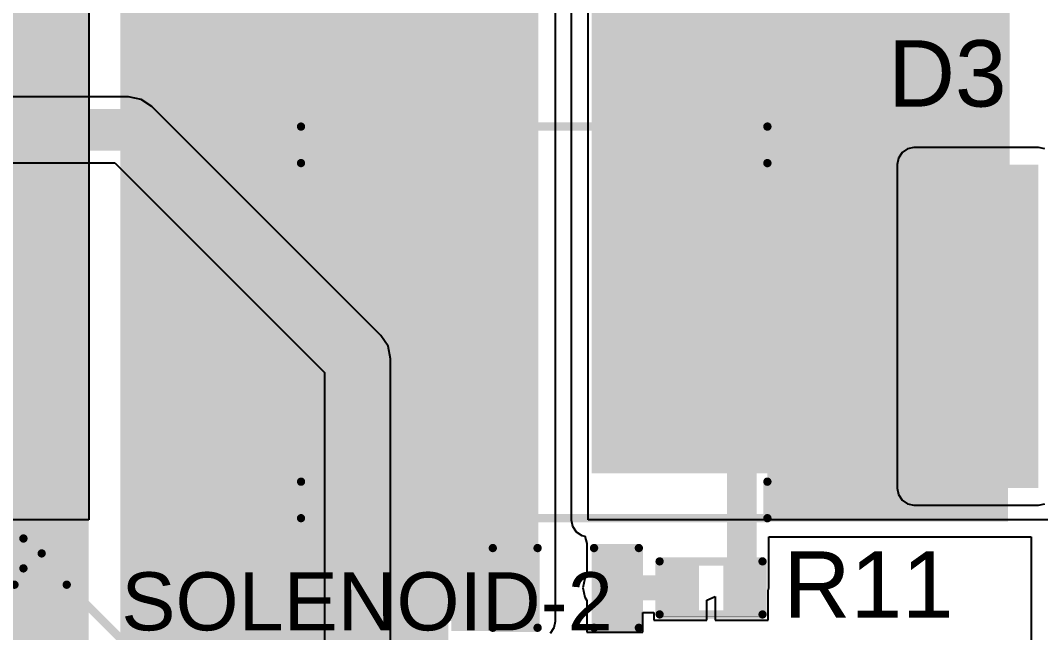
# Model space of a CAD drawing. Header units: millimetres. Extents: x 0.3 to 65.6, y 0.3 to 58.5.
# Drawn here: x 42.01 to 57.62, y 38.33 to 47.7 of the extents above; entities that cross this region are included whole.
import ezdxf

# ---------------------------------------------------------------- set-up
doc = ezdxf.new("R2010")
doc.units = ezdxf.units.MM
for name, color, linetype in [('BottomLayer', 5, 'Continuous'), ('BottomSolder', 6, 'Continuous'), ('TopLayer', 1, 'Continuous'), ('TopOverlay', 2, 'Continuous'), ('TopPaste', 8, 'Continuous'), ('TopSolder', 216, 'Continuous'), ('ViaHoleLayer', 16, 'Continuous')]:
    doc.layers.add(name, color=color, linetype=linetype)
doc.styles.add('Arial', font='', dxfattribs={"height": 0.2})
doc.styles.get('Arial').set_extended_font_data('Arial')

# ---------------------------------------------------------------- blocks, each defined once
blk = doc.blocks.new('R___0402_2')
at = {"layer": 'TopLayer'}
for points in [[(-0.699, -0.318), (-0.699, 0.318), (-0.241, 0.318), (-0.241, -0.318)], [(0.241, -0.318), (0.241, 0.318), (0.699, 0.318), (0.699, -0.318)]]:
    blk.add_hatch(color=1, dxfattribs=at).paths.add_polyline_path(points)
at = {"layer": 'TopPaste'}
for points in [[(-0.699, -0.318), (-0.699, 0.318), (-0.241, 0.318), (-0.241, -0.318)], [(0.241, -0.318), (0.241, 0.318), (0.699, 0.318), (0.699, -0.318)]]:
    blk.add_hatch(color=8, dxfattribs=at).paths.add_polyline_path(points)
at = {"layer": 'TopSolder'}
for points in [[(-0.754, -0.373), (-0.754, 0.373), (-0.186, 0.373), (-0.186, -0.373)], [(0.186, -0.373), (0.186, 0.373), (0.754, 0.373), (0.754, -0.373)]]:
    blk.add_hatch(color=216, dxfattribs=at).paths.add_polyline_path(points)
at = {"layer": 'TopOverlay'}
for points, const_width in [([(-0.787, 0.406), (0.787, 0.406)], 0.127), ([(-0.787, -0.406), (-0.787, 0.406)], 0.127), ([(0.787, -0.406), (0.787, 0.406)], 0.127), ([(-0.787, -0.406), (0.787, -0.406)], 0.127), ([(-0.813, -0.432), (0.813, -0.432)], 0.00323)]:
    blk.add_lwpolyline(points, dxfattribs=dict(at, const_width=const_width))
for points, const_width in [([(-0.819, 0.406, 1), (-0.756, 0.406, 1)], 0.0635), ([(-0.819, 0.406, 1), (-0.756, 0.406, 1)], 0.0635), ([(0.756, 0.406, 1), (0.819, 0.406, 1)], 0.0635), ([(0.756, 0.406, 1), (0.819, 0.406, 1)], 0.0635), ([(-0.819, -0.406, 1), (-0.756, -0.406, 1)], 0.0635), ([(-0.819, -0.406, 1), (-0.756, -0.406, 1)], 0.0635), ([(-0.814, -0.432, 1), (-0.812, -0.432, 1)], 0.00161), ([(0.756, -0.406, 1), (0.819, -0.406, 1)], 0.0635), ([(0.756, -0.406, 1), (0.819, -0.406, 1)], 0.0635), ([(0.812, -0.432, 1), (0.814, -0.432, 1)], 0.00161)]:
    blk.add_lwpolyline(points, format="xyb", close=True, dxfattribs=dict(at, const_width=const_width))
blk = doc.blocks.new('LED_0603_3')
at = {"layer": 'TopLayer'}
for points in [[(-1, 0.5), (-0.5, 0.5), (-0.5, -0.5), (-1, -0.5)], [(0.5, 0.5), (1, 0.5), (1, -0.5), (0.5, -0.5)]]:
    blk.add_hatch(color=1, dxfattribs=at).paths.add_polyline_path(points)
at = {"layer": 'TopOverlay'}
blk.add_hatch(color=2, dxfattribs=at).paths.add_polyline_path([(1.118, -0.66), (1.753, -0.66), (1.753, 0.66), (1.118, 0.66)])
at = {"layer": 'TopPaste'}
for points in [[(-1, 0.5), (-0.5, 0.5), (-0.5, -0.5), (-1, -0.5)], [(0.5, 0.5), (1, 0.5), (1, -0.5), (0.5, -0.5)]]:
    blk.add_hatch(color=8, dxfattribs=at).paths.add_polyline_path(points)
at = {"layer": 'TopSolder'}
for points in [[(-1.102, 0.602), (-0.398, 0.602), (-0.398, -0.602), (-1.102, -0.602)], [(0.398, 0.602), (1.102, 0.602), (1.102, -0.602), (0.398, -0.602)]]:
    blk.add_hatch(color=216, dxfattribs=at).paths.add_polyline_path(points)
at = {"layer": 'TopOverlay', "const_width": 0.127}
for points in [[(-1.118, 0.61), (-1.118, -0.61)], [(-0.432, 0.61), (-1.118, 0.61)], [(1.118, 0.61), (0.432, 0.61)], [(1.118, 0.61), (1.118, -0.61)], [(-0.432, -0.61), (-1.118, -0.61)], [(1.118, -0.61), (0.432, -0.61)]]:
    blk.add_lwpolyline(points, dxfattribs=at)
at = {"layer": 'TopOverlay', "const_width": 0.0635}
for points in [[(-1.149, 0.61, 1), (-1.086, 0.61, 1)], [(-1.149, 0.61, 1), (-1.086, 0.61, 1)], [(-0.464, 0.61, 1), (-0.4, 0.61, 1)], [(0.4, 0.61, 1), (0.464, 0.61, 1)], [(1.086, 0.61, 1), (1.149, 0.61, 1)], [(1.086, 0.61, 1), (1.149, 0.61, 1)], [(-1.149, -0.61, 1), (-1.086, -0.61, 1)], [(-1.149, -0.61, 1), (-1.086, -0.61, 1)], [(-0.464, -0.61, 1), (-0.4, -0.61, 1)], [(0.4, -0.61, 1), (0.464, -0.61, 1)], [(1.086, -0.61, 1), (1.149, -0.61, 1)], [(1.086, -0.61, 1), (1.149, -0.61, 1)]]:
    blk.add_lwpolyline(points, format="xyb", close=True, dxfattribs=at)
blk = doc.blocks.new('SMC_45')
at = {"layer": 'TopLayer'}
for points in [[(-6, 2.15), (-1.9, 2.15), (-1.9, -2.15), (-6, -2.15)], [(1.9, 2.15), (6, 2.15), (6, -2.15), (1.9, -2.15)]]:
    blk.add_hatch(color=1, dxfattribs=at).paths.add_polyline_path(points)
at = {"layer": 'TopOverlay'}
for points in [[(-7.238, 2.235), (-3.555, 2.235), (-3.555, 3.048), (-7.238, 3.048)], [(-7.238, -2.261), (-6.095, -2.261), (-6.095, 2.26), (-7.238, 2.26)], [(-7.238, -3.048), (-3.555, -3.048), (-3.555, -2.236), (-7.238, -2.236)]]:
    blk.add_hatch(color=2, dxfattribs=at).paths.add_polyline_path(points)
at = {"layer": 'TopPaste'}
for points in [[(-6, 2.15), (-1.9, 2.15), (-1.9, -2.15), (-6, -2.15)], [(1.9, 2.15), (6, 2.15), (6, -2.15), (1.9, -2.15)]]:
    blk.add_hatch(color=8, dxfattribs=at).paths.add_polyline_path(points)
at = {"layer": 'TopSolder'}
for points in [[(-6.102, 2.252), (-1.798, 2.252), (-1.798, -2.252), (-6.102, -2.252)], [(1.798, 2.252), (6.102, 2.252), (6.102, -2.252), (1.798, -2.252)]]:
    blk.add_hatch(color=216, dxfattribs=at).paths.add_polyline_path(points)
at = {"layer": 'TopOverlay', "const_width": 0.127}
for points in [[(3.581, 2.997), (-3.556, 2.997)], [(-3.556, 2.997), (-3.556, 2.438)], [(3.581, 2.997), (3.581, 2.438)], [(-3.556, -2.438), (-3.556, -2.997)], [(3.581, -2.438), (3.581, -2.997)], [(3.581, -2.997), (-3.556, -2.997)]]:
    blk.add_lwpolyline(points, dxfattribs=at)
at = {"layer": 'TopOverlay', "const_width": 0.0635}
for points in [[(-3.588, 2.997, 1), (-3.524, 2.997, 1)], [(-3.588, 2.997, 1), (-3.524, 2.997, 1)], [(3.55, 2.997, 1), (3.613, 2.997, 1)], [(3.55, 2.997, 1), (3.613, 2.997, 1)], [(-3.588, 2.438, 1), (-3.524, 2.438, 1)], [(3.55, 2.438, 1), (3.613, 2.438, 1)], [(-3.588, -2.438, 1), (-3.524, -2.438, 1)], [(3.55, -2.438, 1), (3.613, -2.438, 1)], [(-3.588, -2.997, 1), (-3.524, -2.997, 1)], [(-3.588, -2.997, 1), (-3.524, -2.997, 1)], [(3.55, -2.997, 1), (3.613, -2.997, 1)], [(3.55, -2.997, 1), (3.613, -2.997, 1)]]:
    blk.add_lwpolyline(points, format="xyb", close=True, dxfattribs=at)
blk = doc.blocks.new('50SVPF10M_55')
at = {"layer": 'TopLayer'}
for points in [[(-4.55, 0.8), (-1.05, 0.8), (-1.05, -0.8), (-4.55, -0.8)], [(1.05, 0.8), (4.55, 0.8), (4.55, -0.8), (1.05, -0.8)]]:
    blk.add_hatch(color=1, dxfattribs=at).paths.add_polyline_path(points)
at = {"layer": 'TopPaste'}
for points in [[(-4.55, 0.8), (-1.05, 0.8), (-1.05, -0.8), (-4.55, -0.8)], [(1.05, 0.8), (4.55, 0.8), (4.55, -0.8), (1.05, -0.8)]]:
    blk.add_hatch(color=8, dxfattribs=at).paths.add_polyline_path(points)
at = {"layer": 'TopSolder'}
for points in [[(-4.652, 0.902), (-0.948, 0.902), (-0.948, -0.902), (-4.652, -0.902)], [(0.948, 0.902), (4.652, 0.902), (4.652, -0.902), (0.948, -0.902)]]:
    blk.add_hatch(color=216, dxfattribs=at).paths.add_polyline_path(points)
at = {"layer": 'TopOverlay', "const_width": 0.127}
for points in [[(-3.3, 1.95), (-1.95, 3.3)], [(3.3, 3.3), (-1.95, 3.3)], [(3.3, 1.15), (3.3, 3.3)], [(-3.3, 1.15), (-3.3, 1.95)], [(-3.779, 1.033), (-3.779, 1.567)], [(-3.55, 1.287), (-4.007, 1.287)], [(-3.3, -1.95), (-3.3, -1.15)], [(3.3, -3.3), (3.3, -1.15)], [(-1.95, -3.3), (-3.3, -1.95)], [(3.3, -3.3), (-1.95, -3.3)]]:
    blk.add_lwpolyline(points, dxfattribs=at)
at = {"layer": 'TopOverlay', "const_width": 0.0635}
for points in [[(-1.982, 3.3, 1), (-1.918, 3.3, 1)], [(-1.982, 3.3, 1), (-1.918, 3.3, 1)], [(3.268, 3.3, 1), (3.332, 3.3, 1)], [(3.268, 3.3, 1), (3.332, 3.3, 1)], [(-3.332, 1.95, 1), (-3.268, 1.95, 1)], [(-3.332, 1.95, 1), (-3.268, 1.95, 1)], [(-3.81, 1.567, 1), (-3.747, 1.567, 1)], [(-4.039, 1.287, 1), (-3.975, 1.287, 1)], [(-3.582, 1.287, 1), (-3.518, 1.287, 1)], [(-3.81, 1.033, 1), (-3.747, 1.033, 1)], [(-3.332, 1.15, 1), (-3.268, 1.15, 1)], [(3.268, 1.15, 1), (3.332, 1.15, 1)], [(-3.332, -1.15, 1), (-3.268, -1.15, 1)], [(3.268, -1.15, 1), (3.332, -1.15, 1)], [(-3.332, -1.95, 1), (-3.268, -1.95, 1)], [(-3.332, -1.95, 1), (-3.268, -1.95, 1)], [(-1.982, -3.3, 1), (-1.918, -3.3, 1)], [(-1.982, -3.3, 1), (-1.918, -3.3, 1)], [(3.268, -3.3, 1), (3.332, -3.3, 1)], [(3.268, -3.3, 1), (3.332, -3.3, 1)]]:
    blk.add_lwpolyline(points, format="xyb", close=True, dxfattribs=at)

msp = doc.modelspace()

# ---------------------------------------------------------------- hatches: boundary and pattern name
at = {"layer": 'BottomLayer'}
msp.add_hatch(color=5, dxfattribs=at).paths.add_polyline_path([(57.588, 40.541), (57.588, 45.494), (55.683, 45.494), (55.683, 40.541)])
h = msp.add_hatch(color=5, dxfattribs=at)
edge = h.paths.add_edge_path()
edge.add_arc((56.634, 44.694), 0.3, 0, 360)
h = msp.add_hatch(color=5, dxfattribs=at)
edge = h.paths.add_edge_path()
edge.add_arc((56.634, 43.597), 0.3, 0, 360)
h = msp.add_hatch(color=5, dxfattribs=at)
edge = h.paths.add_edge_path()
edge.add_arc((56.634, 42.499), 0.3, 0, 360)
h = msp.add_hatch(color=5, dxfattribs=at)
edge = h.paths.add_edge_path()
edge.add_arc((56.634, 41.377), 0.3, 0, 360)
at = {"layer": 'BottomSolder'}
h = msp.add_hatch(color=6, dxfattribs=at)
edge = h.paths.add_edge_path()
edge.add_arc((56.634, 44.694), 0.15, 0, 360)
h = msp.add_hatch(color=6, dxfattribs=at)
edge = h.paths.add_edge_path()
edge.add_arc((56.634, 43.597), 0.15, 0, 360)
h = msp.add_hatch(color=6, dxfattribs=at)
edge = h.paths.add_edge_path()
edge.add_arc((56.634, 42.499), 0.15, 0, 360)
h = msp.add_hatch(color=6, dxfattribs=at)
edge = h.paths.add_edge_path()
edge.add_arc((56.634, 41.377), 0.15, 0, 360)
at = {"layer": 'TopLayer'}
for points in [[(38.786, 35.636), (43.053, 35.636), (43.053, 55.245), (38.786, 55.245)], [(43.536, 54.915), (43.536, 38.506), (49.936, 38.506), (49.936, 54.915)], [(50.749, 54.813), (50.749, 40.767), (57.15, 40.767), (57.15, 54.813)], [(48.556, 38.837), (43.536, 38.837), (43.536, 36.932), (48.556, 36.932)]]:
    msp.add_hatch(color=1, dxfattribs=at).paths.add_polyline_path(points)
h = msp.add_hatch(color=1, dxfattribs=at)
edge = h.paths.add_edge_path()
edge.add_arc((56.634, 44.694), 0.3, 0, 360)
h = msp.add_hatch(color=1, dxfattribs=at)
edge = h.paths.add_edge_path()
edge.add_arc((56.634, 43.597), 0.3, 0, 360)
h = msp.add_hatch(color=1, dxfattribs=at)
edge = h.paths.add_edge_path()
edge.add_arc((56.634, 42.499), 0.3, 0, 360)
h = msp.add_hatch(color=1, dxfattribs=at)
edge = h.paths.add_edge_path()
edge.add_arc((56.634, 41.377), 0.3, 0, 360)
at = {"layer": 'TopSolder'}
h = msp.add_hatch(color=216, dxfattribs=at)
edge = h.paths.add_edge_path()
edge.add_arc((56.634, 44.694), 0.15, 0, 360)
h = msp.add_hatch(color=216, dxfattribs=at)
edge = h.paths.add_edge_path()
edge.add_arc((56.634, 43.597), 0.15, 0, 360)
h = msp.add_hatch(color=216, dxfattribs=at)
edge = h.paths.add_edge_path()
edge.add_arc((56.634, 42.499), 0.15, 0, 360)
h = msp.add_hatch(color=216, dxfattribs=at)
edge = h.paths.add_edge_path()
edge.add_arc((56.634, 41.377), 0.15, 0, 360)
at = {"layer": 'ViaHoleLayer'}
h = msp.add_hatch(color=16, dxfattribs=at)
edge = h.paths.add_edge_path()
edge.add_arc((56.634, 44.694), 0.15, 0, 360)
h = msp.add_hatch(color=16, dxfattribs=at)
edge = h.paths.add_edge_path()
edge.add_arc((56.634, 43.597), 0.15, 0, 360)
h = msp.add_hatch(color=16, dxfattribs=at)
edge = h.paths.add_edge_path()
edge.add_arc((56.634, 42.499), 0.15, 0, 360)
h = msp.add_hatch(color=16, dxfattribs=at)
edge = h.paths.add_edge_path()
edge.add_arc((56.634, 41.377), 0.15, 0, 360)

# ---------------------------------------------------------------- linework, layer by layer
at = {"layer": 'BottomLayer'}
for p, q in [((43.663, 46.53), (27.235, 46.53)), ((43.856, 46.491), (43.663, 46.53)), ((44.02, 46.382), (43.856, 46.491)), ((47.525, 42.877), (44.02, 46.382)), ((55.683, 45.753), (55.584, 45.734)), ((57.588, 45.753), (55.683, 45.753)), ((57.687, 45.734), (57.588, 45.753)), ((55.444, 45.594), (55.424, 45.494)), ((55.5, 45.678), (55.444, 45.594)), ((55.584, 45.734), (55.5, 45.678)), ((27.026, 45.52), (43.453, 45.52)), ((43.453, 45.52), (46.663, 42.31)), ((55.424, 45.494), (55.424, 40.541)), ((47.634, 42.713), (47.525, 42.877)), ((47.673, 42.52), (47.634, 42.713)), ((47.673, 32.766), (47.673, 42.52)), ((46.663, 42.31), (46.663, 32.826)), ((55.424, 40.541), (55.444, 40.442)), ((55.444, 40.442), (55.5, 40.358)), ((55.5, 40.358), (55.584, 40.302)), ((55.584, 40.302), (55.683, 40.282)), ((55.683, 40.282), (57.588, 40.282)), ((57.588, 40.282), (57.687, 40.302))]:
    msp.add_line(p, q, dxfattribs=at)
at = {"layer": 'BottomLayer', "const_width": 0.635}
for points in [[(27.026, 46.025), (43.663, 46.025)], [(43.663, 46.025), (47.168, 42.52)], [(47.168, 32.766), (47.168, 42.52)]]:
    msp.add_lwpolyline(points, dxfattribs=at)
at = {"layer": 'BottomLayer', "const_width": 0.318}
for points in [[(43.504, 46.025, 1), (43.821, 46.025, 1)], [(43.504, 46.025, 1), (43.821, 46.025, 1)], [(47.009, 42.52, 1), (47.327, 42.52, 1)], [(47.009, 42.52, 1), (47.327, 42.52, 1)]]:
    msp.add_lwpolyline(points, format="xyb", close=True, dxfattribs=at)
at = {"layer": 'TopLayer'}
for p, q in [((43.053, 52.451), (43.053, 40.056)), ((50.698, 40.056), (50.698, 52.451)), ((50.195, 38.506), (50.195, 52.192)), ((50.439, 52.192), (50.439, 40.056)), ((43.053, 40.056), (29.972, 40.056)), ((50.439, 40.056), (50.459, 39.957)), ((57.734, 40.056), (50.698, 40.056)), ((50.459, 39.957), (50.515, 39.873)), ((50.515, 39.873), (50.599, 39.817)), ((50.599, 39.817), (50.648, 39.807)), ((50.648, 39.807), (50.678, 39.692)), ((50.678, 39.692), (50.678, 39.673)), ((50.678, 39.673), (50.678, 39.208)), ((53.462, 39.014), (53.462, 39.797)), ((53.462, 39.797), (57.475, 39.797)), ((57.475, 39.797), (57.475, 32.368)), ((50.678, 39.208), (50.644, 39.158)), ((50.644, 39.158), (50.616, 39.014)), ((50.616, 39.014), (50.644, 38.871)), ((52.514, 38.824), (52.641, 38.88)), ((52.641, 38.88), (52.641, 38.519)), ((53.454, 38.974), (53.462, 39.014)), ((53.454, 38.519), (53.454, 38.974)), ((50.644, 38.871), (50.678, 38.821)), ((50.678, 38.821), (50.678, 38.337)), ((52.514, 38.519), (52.514, 38.824)), ((51.533, 38.337), (51.533, 38.639)), ((51.533, 38.639), (51.702, 38.639)), ((51.702, 38.639), (51.702, 38.519)), ((50.176, 38.407), (50.195, 38.506)), ((51.702, 38.519), (52.514, 38.519)), ((52.641, 38.519), (53.454, 38.519)), ((50.12, 38.323), (50.176, 38.407)), ((50.678, 38.337), (51.533, 38.337))]:
    msp.add_line(p, q, dxfattribs=at)
for points, const_width in [([(45.934, 39.84), (45.934, 43.078)], 0.635), ([(52.883, 41.91), (53.048, 41.745)], 0.457), ([(53.048, 39.014), (53.048, 41.745)], 0.457), ([(45.934, 39.84), (46.734, 39.04)], 0.635), ([(46.734, 39.04), (49.327, 39.04)], 0.635), ([(50.991, 39.014), (52.108, 39.014)], 0.381)]:
    msp.add_lwpolyline(points, dxfattribs=dict(at, const_width=const_width))
for points, const_width in [([(45.775, 43.078, 1), (46.092, 43.078, 1)], 0.318), ([(52.768, 41.91, 1), (52.997, 41.91, 1)], 0.229), ([(52.934, 41.745, 1), (53.162, 41.745, 1)], 0.229), ([(52.934, 41.745, 1), (53.162, 41.745, 1)], 0.229), ([(45.775, 39.84, 1), (46.092, 39.84, 1)], 0.318), ([(45.775, 39.84, 1), (46.092, 39.84, 1)], 0.318), ([(46.575, 39.04, 1), (46.893, 39.04, 1)], 0.318), ([(46.575, 39.04, 1), (46.893, 39.04, 1)], 0.318), ([(49.168, 39.04, 1), (49.486, 39.04, 1)], 0.318), ([(50.896, 39.014, 1), (51.086, 39.014, 1)], 0.191), ([(52.013, 39.014, 1), (52.203, 39.014, 1)], 0.191), ([(52.934, 39.014, 1), (53.162, 39.014, 1)], 0.229)]:
    msp.add_lwpolyline(points, format="xyb", close=True, dxfattribs=dict(at, const_width=const_width))

# ---------------------------------------------------------------- block references
for name, p, rotation in [('SMC_45', (49.884, 43.078), 180), ('50SVPF10M_55', (40.767, 35.763), 270), ('LED_0603_3', (50.355, 39.014), 180)]:
    msp.add_blockref(name, p, dxfattribs=dict(rotation=rotation))
msp.add_blockref('R___0402_2', (52.578, 39.014))

# ---------------------------------------------------------------- texts
at = {"layer": 'TopOverlay', "style": 'Arial'}
for s, p in [('D3', (55.286, 46.381)), ('R11', (53.687, 38.557))]:
    msp.add_text(s, height=1.016, dxfattribs=at).set_placement(p)
msp.add_text('SOLENOID-2', height=0.889, rotation=360, dxfattribs=at).set_placement((43.553, 38.364))

doc.saveas('drawing.dxf')
